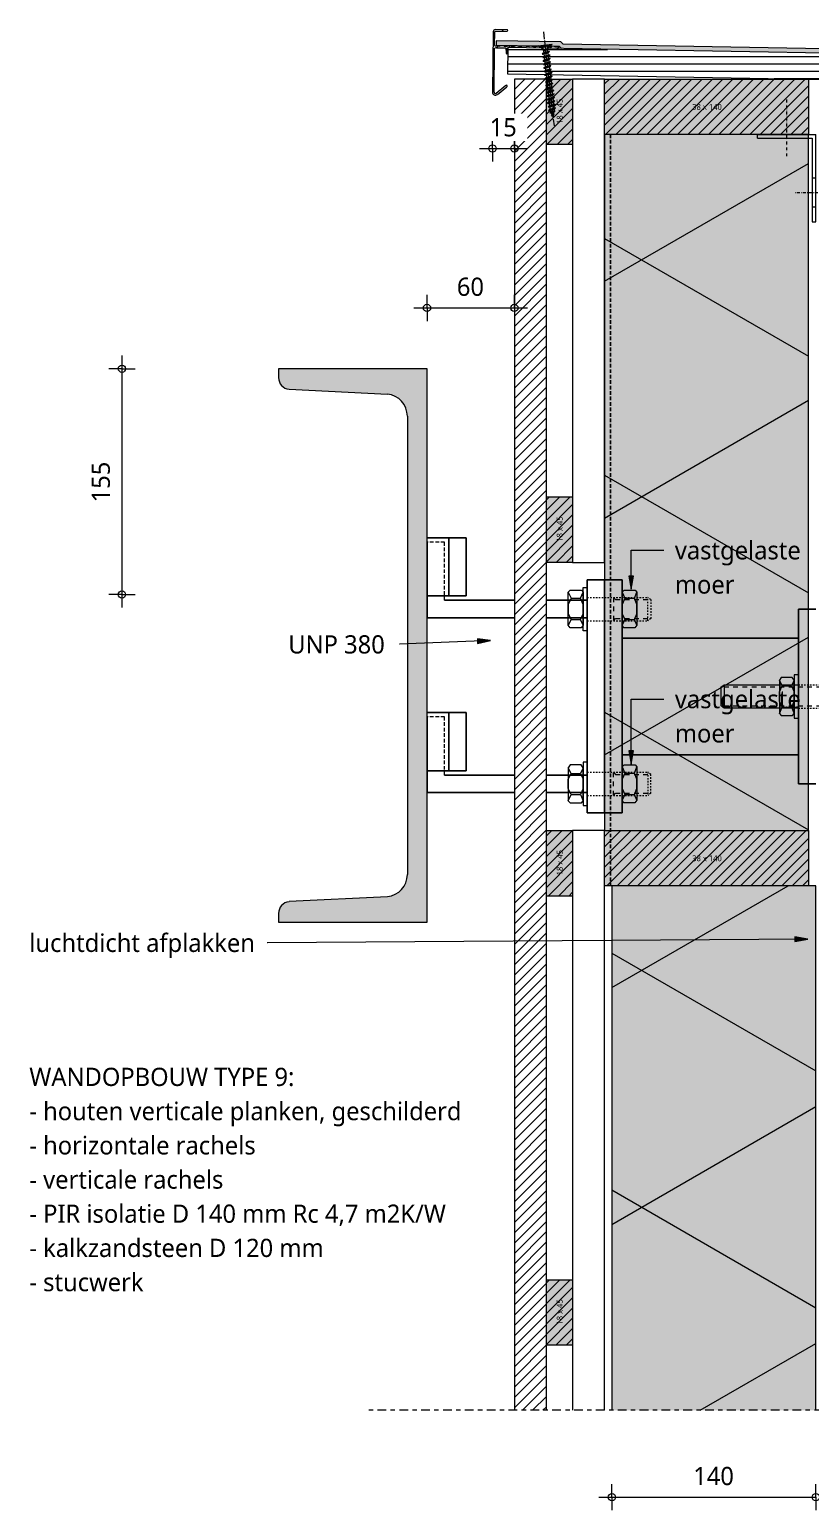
# Model space of a CAD drawing. Header units: millimetres. Extents: x -435 to 27166, y -19117 to 26500.
# Drawn here: x 6760 to 7297, y 15282 to 16299 of the extents above; entities that cross this region are included whole.
import ezdxf

# ---------------------------------------------------------------- set-up
doc = ezdxf.new("R2010")
doc.units = ezdxf.units.MM
for name, pattern in [('Dash', [6.35, 3.175, -3.175]), ('MV_center', [15, 6, -3, 3, -3]), ('MV_hartlijn_staal', [6.6, 5, -0.8, 0, -0.8]), ('MV_hidden', [3.75, 2.5, -1.25]), ('Streep 1_1', [2, 1, -1]), ('Streep-stip _ detail', [4, 2, -1, 0, -1])]:
    doc.linetypes.add(name, pattern=pattern)
for name, color, linetype, lineweight in [('A-ANNO-DIMS', 211, 'Continuous', 13), ('A-ANNO-DIMS-5', 211, 'Continuous', 13), ('A-ANNO-NOTE', 131, 'Continuous', 18), ('A-DETL', 90, 'Continuous', 13), ('A-DETL-GENF', 92, 'Continuous', 18), ('A-DETL-GENF-HDLN', 1, 'Dash', 18), ('A-DETL-MEDM', 33, 'Continuous', 18), ('G-ANNO-TEXT', 231, 'Continuous', 13)]:
    doc.layers.add(name, color=color, linetype=linetype, lineweight=lineweight)
doc.styles.add('Segoe UI_1', font='segoeui.ttf', dxfattribs={"height": 4})
doc.styles.add('Segoe UI_3', font='segoeui.ttf', dxfattribs={"height": 12.5})
doc.styles.add('Segoe UI_B', font='segoeui.ttf', dxfattribs={"height": 12.5})
doc.dimstyles.new('2_5_mm_4', dxfattribs={"dimscale": 304.8, "dimtxt": 13.092049, "dimasz": 0.016404, "dimexe": 0.029528, "dimexo": 0.0625, "dimgap": 0.014764, "dimtad": 1, "dimdec": 0, "dimzin": 0, "dimdsep": 46, "dimtxsty": 'Segoe UI_3', "dimblk1": 'DOTBLANK', "dimblk2": 'DOTBLANK', "dimsah": 1, "dimcen": 0.09, "dimdle": 0.029528, "dimazin": 0, "dimtfac": 1, "dimtdec": 4, "dimtix": 1, "dimtmove": 0, "dimatfit": 3, "dimfxl": 0.029528, "dimfxlon": 1, "dimtvp": 1, "dimtfill": 1, "dimtolj": 1, "dimtzin": 0, "dimarcsym": 2})
pattern_1 = [(60, (-857.8, 704), (-121.936, 70.4), []), (120, (-857.8, 704), (-121.936, -70.4), [])]

# ---------------------------------------------------------------- blocks, each defined once
blk = doc.blocks.new('42 isolatie - Type 1-3765699-Details Appartement')
at = {"layer": 'A-DETL-GENF'}
blk.add_hatch(color=256, dxfattribs=at).paths.add_polyline_path([(360.3, 140.8), (0.3, 140.8), (0.3, 0.8), (360.3, 0.8)])
at = {"layer": 'A-DETL-GENF', "lineweight": 13}
h = blk.add_hatch(dxfattribs=at)
h.set_pattern_fill('FP_8', color=256, style=0, pattern_type=2)
h.set_pattern_definition(pattern_1)
h.paths.add_polyline_path([(360.3, 140.8), (0.3, 140.8), (0.3, 0.8), (360.3, 0.8)])
at = {"layer": 'A-DETL-GENF'}
for p, q in [((10.3, 140.8), (0.3, 140.8)), ((0.3, 140.8), (0.3, 135.8)), ((10.3, 140.8), (0.3, 140.8)), ((0.3, 140.8), (0.3, 135.8)), ((0.3, 135.8), (0.3, 0.8)), ((360.3, 140.8), (10.3, 140.8)), ((0.3, 0.8), (360.3, 0.8)), ((0.3, 0.8), (360.3, 0.8))]:
    blk.add_line(p, q, dxfattribs=at)
blk = doc.blocks.new('42 isolatie - Type 1-3763088-Details Appartement')
at = {"layer": 'A-DETL-GENF'}
blk.add_hatch(color=256, dxfattribs=at).paths.add_polyline_path([(478, 44.1), (478, 140.8), (0.3, 140.8), (0.3, 0.8), (478, 0.8)])
at = {"layer": 'A-DETL-GENF', "lineweight": 13}
h = blk.add_hatch(dxfattribs=at)
h.set_pattern_fill('FP_8', color=256, style=0, pattern_type=2)
h.set_pattern_definition(pattern_1)
h.paths.add_polyline_path([(478, 44.1), (478, 140.8), (0.3, 140.8), (0.3, 0.8), (478, 0.8)])
at = {"layer": 'A-DETL-GENF'}
for p, q in [((478, 140.8), (0.3, 140.8)), ((0.3, 140.8), (0.3, 0.8)), ((478, 140.8), (0.3, 140.8)), ((0.3, 0.8), (294, 0.8)), ((0.3, 0.8), (122.4, 0.8)), ((294, 0.8), (478, 0.8)), ((294, 0.8), (478, 0.8))]:
    blk.add_line(p, q, dxfattribs=at)
blk = doc.blocks.new('00 hout_rechthoekig_sls - SLS 38x140-V79-Details Appartement')
at = {"layer": 'A-DETL-GENF', "lineweight": 13}
blk.add_hatch(color=256, dxfattribs=at).paths.add_polyline_path([(140, -38), (140, 0), (0, 0), (0, -38), (43.3, -38)])
at = {"layer": 'A-DETL-MEDM', "lineweight": 13}
h = blk.add_hatch(dxfattribs=at)
h.set_pattern_fill('FP_102', color=256, style=0, pattern_type=2)
h.set_pattern_definition([(45, (-7155.433, -16264.573), (-3.5355339, 3.5355339), [])])
h.paths.add_polyline_path([(140, -38), (140, 0), (0, 0), (0, -38), (43.3, -38)])
at = {"layer": 'A-DETL-MEDM'}
for p, q in [((0, 0), (140, 0)), ((0, -38), (0, 0)), ((140, 0), (140, -38)), ((140, 0), (140, -38)), ((140, 0), (140, -38)), ((140, -38), (0, -38)), ((140, -38), (0, -38))]:
    blk.add_line(p, q, dxfattribs=at)
blk = doc.blocks.new('00 hout_rechthoekig_sls - SLS 38x140-V80-Details Appartement')
at = {"layer": 'A-DETL-GENF', "lineweight": 13}
blk.add_hatch(color=256, dxfattribs=at).paths.add_polyline_path([(0, -38), (140, -38), (140, 0), (0, 0)])
at = {"layer": 'A-DETL-MEDM', "lineweight": 13}
h = blk.add_hatch(dxfattribs=at)
h.set_pattern_fill('FP_103', color=256, style=0, pattern_type=2)
h.set_pattern_definition([(45, (-7155.433, -15748.807), (-3.5355339, 3.5355339), [])])
h.paths.add_polyline_path([(0, -38), (140, -38), (140, 0), (0, 0)])
at = {"layer": 'A-DETL-MEDM'}
for p, q in [((0, 0), (140, 0)), ((0, -38), (0, 0)), ((140, 0), (140, -38)), ((140, 0), (140, -38)), ((140, 0), (140, -38)), ((140, -38), (0, -38)), ((140, -38), (0, -38))]:
    blk.add_line(p, q, dxfattribs=at)
blk = doc.blocks.new('00 stekeind s e - M16-4340759-Details Appartement')
at = {"layer": 'A-DETL-GENF'}
for p, q in [((-11.8, 13), (-13, 11.1)), ((-11.1, 7.2), (-13, 11.1)), ((-13, 11.1), (-13, -11.6)), ((-4.2, 13), (-11.8, 13)), ((-2.8, 11.1), (-4.6, 7.2)), ((-2.8, 11.1), (-4.2, 13)), ((0, 14.9), (-2.8, 14.9)), ((-2.8, 14.9), (-2.8, 0)), ((-2.8, 0), (-2.8, 11.1)), ((0, -14.9), (0, 14.9)), ((-53, 6.5), (-51, 8)), ((-53, -6.5), (-53, 6.5)), ((-51, 8), (0, 8)), ((-51, 8), (-51, -8)), ((-13, 3.2), (-11.1, 7.2)), ((-13, -3.2), (-13, 3.2)), ((-11.1, 7.2), (-4.6, 7.2)), ((-4.6, 7.2), (-2.8, 3.2)), ((-2.8, 3.2), (-2.8, -3.2)), ((-51, -8), (-53, -6.5)), ((0, -8), (-51, -8)), ((-11.1, -7.4), (-13, -3.2)), ((-13, -11.6), (-11.1, -7.4)), ((-11.1, -7.4), (-4.6, -7.4)), ((-2.8, -3.2), (-4.6, -7.4)), ((-4.6, -7.4), (-2.8, -11.6)), ((-2.8, -11.6), (-2.8, 0)), ((-2.8, 0), (-2.8, -14.9)), ((-13, -11.6), (-11.7, -13)), ((-11.7, -13), (-4, -13)), ((-4, -13), (-2.8, -11.6)), ((-2.8, -14.9), (0, -14.9))]:
    blk.add_line(p, q, dxfattribs=at)
at = {"layer": 'A-DETL-GENF', "linetype": 'Streep 1_1', "lineweight": 13}
for p, q in [((0, 8), (91.5, 8)), ((93.5, 6.5), (91.5, 8)), ((91.5, 8), (91.5, -8)), ((93.5, -6.5), (93.5, 6.5)), ((0, -8), (91.5, -8)), ((93.5, -6.5), (91.5, -8))]:
    blk.add_line(p, q, dxfattribs=at)
at = {"layer": 'A-DETL-GENF-HDLN'}
for p, q in [((-51, 6.5), (91.5, 6.5)), ((-51, -6.5), (91.5, -6.5))]:
    blk.add_line(p, q, dxfattribs=at)
blk = doc.blocks.new('00 moer s e1 - M16-3186865-Details Appartement')
at = {"layer": 'A-DETL-GENF'}
for p, q in [((-13, 11.6), (-11.7, 13)), ((-13, 11.6), (-11.1, 7.4)), ((-13, -11.1), (-13, 11.6)), ((-11.7, 13), (-4, 13)), ((-4.6, 7.4), (-2.8, 11.6)), ((-4, 13), (-2.8, 11.6)), ((-2.8, 11.6), (-2.8, 0)), ((-11.1, 7.4), (-13, 3.2)), ((-13, 3.2), (-13, -3.2)), ((-11.1, 7.4), (-4.6, 7.4)), ((-2.8, 3.2), (-4.6, 7.4)), ((-2.8, -3.2), (-2.8, 3.2)), ((-2.8, 0), (-2.8, -11.1)), ((-13, -3.2), (-11.1, -7.2)), ((-11.1, -7.2), (-13, -11.1)), ((-11.1, -7.2), (-4.6, -7.2)), ((-4.6, -7.2), (-2.8, -3.2)), ((-2.8, -11.1), (-4.6, -7.2)), ((-11.8, -13), (-13, -11.1)), ((-4.2, -13), (-11.8, -13)), ((-2.8, -11.1), (-4.2, -13))]:
    blk.add_line(p, q, dxfattribs=at)
blk = doc.blocks.new('00 bout s e1 - M16-4297818-Details Appartement')
at = {"layer": 'A-DETL-GENF'}
for p, q in [((-13, 11.6), (-11.7, 13)), ((-13, 11.6), (-11.1, 7.4)), ((-13, -11.1), (-13, 11.6)), ((-11.7, 13), (-4, 13)), ((-4.6, 7.4), (-2.8, 11.6)), ((-4, 13), (-2.8, 11.6)), ((-2.8, 0), (-2.8, 14.9)), ((-2.8, 14.9), (0, 14.9)), ((-2.8, 11.6), (-2.8, 0)), ((0, 14.9), (0, -14.9)), ((-11.1, 7.4), (-13, 3.2)), ((-13, 3.2), (-13, -3.2)), ((-11.1, 7.4), (-4.6, 7.4)), ((-2.8, 3.2), (-4.6, 7.4)), ((-2.8, -3.2), (-2.8, 3.2)), ((-2.8, -14.9), (-2.8, 0)), ((-2.8, 0), (-2.8, -11.1)), ((-13, -3.2), (-11.1, -7.2)), ((-11.1, -7.2), (-13, -11.1)), ((-11.1, -7.2), (-4.6, -7.2)), ((-4.6, -7.2), (-2.8, -3.2)), ((-2.8, -11.1), (-4.6, -7.2)), ((-11.8, -13), (-13, -11.1)), ((-4.2, -13), (-11.8, -13)), ((-2.8, -11.1), (-4.2, -13)), ((0, -14.9), (-2.8, -14.9))]:
    blk.add_line(p, q, dxfattribs=at)
at = {"layer": 'A-DETL-GENF', "linetype": 'Streep 1_1', "lineweight": 13}
for p, q in [((0, 8), (41.7, 8)), ((43.7, 6.5), (41.7, 8)), ((41.7, -8), (41.7, 8)), ((43.7, 6.5), (43.7, -6.5)), ((0, -8), (41.7, -8)), ((43.7, -6.5), (41.7, -8))]:
    blk.add_line(p, q, dxfattribs=at)
at = {"layer": 'A-DETL-GENF-HDLN'}
for p, q in [((18, 8), (19.5, 6.5)), ((18, 8), (18, -8)), ((19.5, 6.5), (41.7, 6.5)), ((18, -8), (19.5, -6.5)), ((19.5, -6.5), (41.7, -6.5))]:
    blk.add_line(p, q, dxfattribs=at)
blk = doc.blocks.new('00 bout s e1 - M16-V74-Details Appartement')
at = {"layer": 'A-DETL-GENF'}
for p, q in [((-11.8, 13), (-13, 11.1)), ((-11.1, 7.2), (-13, 11.1)), ((-13, 11.1), (-13, -11.6)), ((-4.2, 13), (-11.8, 13)), ((-2.8, 11.1), (-4.6, 7.2)), ((-2.8, 11.1), (-4.2, 13)), ((0, 14.9), (-2.8, 14.9)), ((-2.8, 14.9), (-2.8, 0)), ((-2.8, 0), (-2.8, 11.1)), ((0, -14.9), (0, 14.9)), ((-13, 3.2), (-11.1, 7.2)), ((-13, -3.2), (-13, 3.2)), ((-11.1, 7.2), (-4.6, 7.2)), ((-4.6, 7.2), (-2.8, 3.2)), ((-2.8, 3.2), (-2.8, -3.2)), ((-11.1, -7.4), (-13, -3.2)), ((-13, -11.6), (-11.1, -7.4)), ((-11.1, -7.4), (-4.6, -7.4)), ((-2.8, -3.2), (-4.6, -7.4)), ((-4.6, -7.4), (-2.8, -11.6)), ((-2.8, -11.6), (-2.8, 0)), ((-2.8, 0), (-2.8, -14.9)), ((-13, -11.6), (-11.7, -13)), ((-11.7, -13), (-4, -13)), ((-4, -13), (-2.8, -11.6)), ((-2.8, -14.9), (0, -14.9))]:
    blk.add_line(p, q, dxfattribs=at)
at = {"layer": 'A-DETL-GENF', "linetype": 'Streep 1_1', "lineweight": 13}
for p, q in [((0, 8), (41.7, 8)), ((43.7, 6.5), (41.7, 8)), ((41.7, 8), (41.7, -8)), ((43.7, -6.5), (43.7, 6.5)), ((0, -8), (41.7, -8)), ((43.7, -6.5), (41.7, -8))]:
    blk.add_line(p, q, dxfattribs=at)
at = {"layer": 'A-DETL-GENF-HDLN'}
for p, q in [((18, 8), (19.5, 6.5)), ((18, -8), (18, 8)), ((19.5, 6.5), (41.7, 6.5)), ((18, -8), (19.5, -6.5)), ((19.5, -6.5), (41.7, -6.5))]:
    blk.add_line(p, q, dxfattribs=at)
blk = doc.blocks.new('00 hout_rechthoekig_sls - Vuren 18x45-V81-Details Appartement')
at = {"layer": 'A-DETL-GENF', "lineweight": 13}
blk.add_hatch(color=256, dxfattribs=at).paths.add_polyline_path([(0, -18), (45, -18), (45, 0), (0, 0)])
at = {"layer": 'A-DETL-MEDM', "lineweight": 13}
h = blk.add_hatch(dxfattribs=at)
h.set_pattern_fill('FP_104', color=256, style=0, pattern_type=2)
h.set_pattern_definition([(315, (-15395.371, 7115.433), (3.5355339, 3.5355339), [])])
h.paths.add_polyline_path([(0, -18), (45, -18), (45, 0), (0, 0)])
at = {"layer": 'A-DETL-MEDM'}
for p, q in [((0, 0), (45, 0)), ((0, -18), (0, 0)), ((45, 0), (45, -18)), ((45, 0), (45, -18)), ((45, 0), (45, -18)), ((45, -18), (0, -18)), ((45, -18), (0, -18))]:
    blk.add_line(p, q, dxfattribs=at)
blk = doc.blocks.new('00 hout_rechthoekig_sls - Vuren 18x45-V82-Details Appartement')
at = {"layer": 'A-DETL-GENF', "lineweight": 13}
blk.add_hatch(color=256, dxfattribs=at).paths.add_polyline_path([(0, -18), (45, -18), (45, 0), (0, 0)])
at = {"layer": 'A-DETL-MEDM', "lineweight": 13}
h = blk.add_hatch(dxfattribs=at)
h.set_pattern_fill('FP_105', color=256, style=0, pattern_type=2)
h.set_pattern_definition([(315, (-15703.807, 7115.433), (3.5355339, 3.5355339), [])])
h.paths.add_polyline_path([(0, -18), (45, -18), (45, 0), (0, 0)])
at = {"layer": 'A-DETL-MEDM'}
for p, q in [((0, 0), (45, 0)), ((0, -18), (0, 0)), ((45, 0), (45, -18)), ((45, 0), (45, -18)), ((45, 0), (45, -18)), ((45, -18), (0, -18)), ((45, -18), (0, -18))]:
    blk.add_line(p, q, dxfattribs=at)
blk = doc.blocks.new('00 hout_rechthoekig_sls - Vuren 18x45-V83-Details Appartement')
at = {"layer": 'A-DETL-GENF', "lineweight": 13}
blk.add_hatch(color=256, dxfattribs=at).paths.add_polyline_path([(0, -18), (45, -18), (45, 0), (0, 0)])
at = {"layer": 'A-DETL-MEDM', "lineweight": 13}
h = blk.add_hatch(dxfattribs=at)
h.set_pattern_fill('FP_106', color=256, style=0, pattern_type=2)
h.set_pattern_definition([(315, (-16219.573, 7115.433), (3.5355339, 3.5355339), [])])
h.paths.add_polyline_path([(0, -18), (45, -18), (45, 0), (0, 0)])
at = {"layer": 'A-DETL-MEDM'}
for p, q in [((0, 0), (45, 0)), ((0, -18), (0, 0)), ((45, 0), (45, -18)), ((45, 0), (45, -18)), ((45, 0), (45, -18)), ((45, -18), (0, -18)), ((45, -18), (0, -18))]:
    blk.add_line(p, q, dxfattribs=at)
blk = doc.blocks.new('00 hout_rechthoekig_sls - Vuren 18x45-V84-Details Appartement')
at = {"layer": 'A-DETL-GENF', "lineweight": 13}
blk.add_hatch(color=256, dxfattribs=at).paths.add_polyline_path([(0, -18), (45, -18), (45, 0), (0, 0)])
at = {"layer": 'A-DETL-MEDM', "lineweight": 13}
h = blk.add_hatch(dxfattribs=at)
h.set_pattern_fill('FP_107', color=256, style=0, pattern_type=2)
h.set_pattern_definition([(315, (-15932.806, 7115.433), (3.5355339, 3.5355339), [])])
h.paths.add_polyline_path([(0, -18), (45, -18), (45, 0), (0, 0)])
at = {"layer": 'A-DETL-MEDM'}
for p, q in [((0, 0), (45, 0)), ((0, -18), (0, 0)), ((45, 0), (45, -18)), ((45, 0), (45, -18)), ((45, 0), (45, -18)), ((45, -18), (0, -18)), ((45, -18), (0, -18))]:
    blk.add_line(p, q, dxfattribs=at)
blk = doc.blocks.new('28 schroeven 2D - Verzonken schroef 5_0x50mm-3138919-Details Appartement')
at = {"layer": 'A-DETL-GENF', "lineweight": 5}
for p, q in [((-4.9, 0), (4.9, 0)), ((-2, -2.4), (-4.9, 0)), ((4.9, 0), (2, -2.4)), ((-4.5, -0.3), (4.5, -0.3)), ((2.5, -4.7), (-2.5, -5.9)), ((-2.5, -5.9), (-1.8, -5.3)), ((2.5, -7.2), (-2.5, -8.3)), ((-2.5, -8.3), (-1.8, -7.7)), ((2.5, -9.6), (-2.5, -10.8)), ((-2.5, -10.8), (-1.8, -10.1)), ((-1.5, -4), (1.5, -3.3)), ((-1.5, -3.6), (-1.5, -45)), ((1.5, -45), (1.5, -3.6)), ((1.8, -5.4), (2.5, -4.7)), ((1.8, -7.8), (2.5, -7.2)), ((1.8, -10.2), (2.5, -9.6)), ((2.5, -12), (-2.5, -13.2)), ((-2.5, -13.2), (-1.8, -12.6)), ((2.5, -14.5), (-2.5, -15.6)), ((-2.5, -15.6), (-1.8, -15)), ((2.5, -16.9), (-2.5, -18.1)), ((-2.5, -18.1), (-1.8, -17.4)), ((2.5, -19.4), (-2.5, -20.5)), ((-2.5, -20.5), (-1.8, -19.9)), ((1.8, -12.7), (2.5, -12)), ((1.8, -15.1), (2.5, -14.5)), ((1.8, -17.6), (2.5, -16.9)), ((1.8, -20), (2.5, -19.4)), ((2.5, -21.8), (-2.5, -23)), ((-2.5, -23), (-1.8, -22.3)), ((2.5, -24.2), (-2.5, -25.4)), ((-2.5, -25.4), (-1.8, -24.8)), ((2.5, -26.7), (-2.5, -27.8)), ((-2.5, -27.8), (-1.8, -27.2)), ((2.5, -29.1), (-2.5, -30.3)), ((-2.5, -30.3), (-1.8, -29.6)), ((1.8, -22.4), (2.5, -21.8)), ((1.8, -24.9), (2.5, -24.2)), ((1.8, -27.3), (2.5, -26.7)), ((1.8, -29.7), (2.5, -29.1)), ((2.5, -31.5), (-2.5, -32.7)), ((-2.5, -32.7), (-1.8, -32.1)), ((2.5, -34), (-2.5, -35.1)), ((-2.5, -35.1), (-1.8, -34.5)), ((2.5, -36.4), (-2.5, -37.6)), ((-2.5, -37.6), (-1.8, -36.9)), ((2.5, -38.9), (-2.5, -40)), ((-2.5, -40), (-1.8, -39.4)), ((1.8, -32.2), (2.5, -31.5)), ((1.8, -34.6), (2.5, -34)), ((1.8, -37.1), (2.5, -36.4)), ((1.8, -39.5), (2.5, -38.9)), ((2.5, -41.3), (-2.5, -42.5)), ((-2.5, -42.5), (-1.8, -41.8)), ((2.5, -43.7), (-2.5, -44.9)), ((-2.5, -44.9), (-1.8, -44.3)), ((1.8, -45.8), (-1.8, -46.7)), ((-1.8, -46.7), (-1, -46)), ((-1.5, -45), (0, -50)), ((-1, -48.7), (-0.3, -48.1)), ((1, -48.2), (-1, -48.7)), ((0, -50), (1.5, -45)), ((0.3, -48.9), (1, -48.2)), ((1, -46.5), (1.8, -45.8)), ((1.8, -41.9), (2.5, -41.3)), ((1.8, -44.4), (2.5, -43.7))]:
    blk.add_line(p, q, dxfattribs=at)
at = {"layer": 'A-DETL-GENF'}
for p, q in [((-1.5, -3.6), (-1.5, 0)), ((1.5, -3.6), (1.5, 0))]:
    blk.add_line(p, q, dxfattribs=at)
at = {"layer": 'A-DETL-GENF', "linetype": 'MV_hartlijn_staal', "lineweight": 13}
blk.add_line((0, 9.1), (0, -55.9), dxfattribs=at)
at = {"layer": 'A-DETL-GENF', "lineweight": 5}
for centre, start, end in [((-3, -3.6), 360, 50), ((3, -3.6), 130, 180)]:
    blk.add_arc(centre, 1.5, start, end, dxfattribs=at)
for points in [[(-2.5, -5.9), (-1.8, -6.2), (1.8, -5.4)], [(-2.5, -8.3), (-1.8, -8.6), (1.8, -7.8)], [(-1.8, -5.3), (2.2, -4.5), (2.5, -4.7)], [(-1.8, -7.7), (2.2, -6.9), (2.5, -7.2)], [(-1.8, -10.1), (2.2, -9.3), (2.5, -9.6)], [(-2.5, -10.8), (-1.8, -11.1), (1.8, -10.2)], [(-2.5, -13.2), (-1.8, -13.5), (1.8, -12.7)], [(-2.5, -15.6), (-1.8, -15.9), (1.8, -15.1)], [(-2.5, -18.1), (-1.8, -18.4), (1.8, -17.6)], [(-2.5, -20.5), (-1.8, -20.8), (1.8, -20)], [(-1.8, -12.6), (2.2, -11.8), (2.5, -12)], [(-1.8, -15), (2.2, -14.2), (2.5, -14.5)], [(-1.8, -17.4), (2.2, -16.6), (2.5, -16.9)], [(-1.8, -19.9), (2.2, -19.1), (2.5, -19.4)], [(-2.5, -23), (-1.8, -23.3), (1.8, -22.4)], [(-2.5, -25.4), (-1.8, -25.7), (1.8, -24.9)], [(-2.5, -27.8), (-1.8, -28.1), (1.8, -27.3)], [(-2.5, -30.3), (-1.8, -30.6), (1.8, -29.7)], [(-1.8, -22.3), (2.2, -21.5), (2.5, -21.8)], [(-1.8, -24.8), (2.2, -24), (2.5, -24.2)], [(-1.8, -27.2), (2.2, -26.4), (2.5, -26.7)], [(-1.8, -29.6), (2.2, -28.8), (2.5, -29.1)], [(-2.5, -32.7), (-1.8, -33), (1.8, -32.2)], [(-2.5, -35.1), (-1.8, -35.4), (1.8, -34.6)], [(-2.5, -37.6), (-1.8, -37.9), (1.8, -37.1)], [(-2.5, -40), (-1.8, -40.3), (1.8, -39.5)], [(-1.8, -32.1), (2.2, -31.3), (2.5, -31.5)], [(-1.8, -34.5), (2.2, -33.7), (2.5, -34)], [(-1.8, -36.9), (2.2, -36.1), (2.5, -36.4)], [(-1.8, -39.4), (2.2, -38.6), (2.5, -38.9)], [(-2.5, -42.5), (-1.8, -42.8), (1.8, -41.9)], [(-2.5, -44.9), (-1.8, -45.2), (1.8, -44.4)], [(-1.8, -41.8), (2.2, -41), (2.5, -41.3)], [(-1.8, -44.3), (2.2, -43.5), (2.5, -43.7)], [(-1.8, -46.7), (-1.3, -46.9), (1, -46.5)], [(-1, -46), (1.6, -45.6), (1.8, -45.8)], [(-1, -48.7), (-0.8, -48.8), (0.3, -48.9)], [(-0.3, -48.1), (1, -48.1), (1, -48.2)]]:
    blk.add_open_spline(points, degree=2, dxfattribs=at)
blk = doc.blocks.new('30_L-anker - 60x40-3126459-Details Appartement')
at = {"layer": 'A-DETL-GENF'}
for p, q in [((2.5, 60), (0, 60)), ((0, 60), (0, 0)), ((2.5, 2.5), (2.5, 60)), ((0, 50), (2.5, 50)), ((0, 30), (2.5, 30)), ((40, 0), (0, 0)), ((40, 2.5), (2.5, 2.5)), ((40, 2.5), (40, 0))]:
    blk.add_line(p, q, dxfattribs=at)
at = {"layer": 'A-DETL-GENF', "linetype": 'Streep-stip _ detail', "lineweight": 13}
for p, q in [((-30, 40), (15, 40)), ((20, 15), (20, -25))]:
    blk.add_line(p, q, dxfattribs=at)
blk = doc.blocks.new('NLRS_00_DI_maskeer - Type 1-4234974-Details Appartement')
at = {"layer": 'A-DETL-GENF', "linetype": 'MV_center'}
blk.add_line((-100, 0), (437, 0), dxfattribs=at)
blk = doc.blocks.new('DIMBLOCK344-Details Appartement')
at = {"layer": 'A-ANNO-DIMS-5'}
for p, q in [((7160.4, 15291.1), (7160.4, 15300.1)), ((7300.4, 15291.1), (7300.4, 15300.1)), ((7151.4, 15291.1), (7300.4, 15291.1)), ((7160.4, 15291.1), (7160.4, 15282.1)), ((7300.4, 15291.1), (7300.4, 15282.1))]:
    blk.add_line(p, q, dxfattribs=at)
for centre in [(7160.4, 15291.1), (7300.4, 15291.1)]:
    blk.add_circle(centre, 2.5, dxfattribs=at)
at = {"layer": 'A-ANNO-DIMS-5', "color": 0, "insert": (7216.2, 15311.9), "char_height": 12.5, "width": 34.277, "attachment_point": 1, "line_spacing_factor": 1.142579, "style": 'Segoe UI_3', "bg_fill": 3, "box_fill_scale": 1.25, "bg_fill_color": 9, "bg_fill_true_color": 13158600, "bg_fill_transparency": 0}
blk.add_mtext('140', dxfattribs=at)
blk = doc.blocks.new('_DotBlank')
at = {"color": 0, "linetype": 'ByBlock', "lineweight": -2}
blk.add_line((-0.5, 0), (-1, 0), dxfattribs=at)
blk.add_circle((0, 0), 0.5, dxfattribs=at)
blk = doc.blocks.new('DIMBLOCK349-Details Appartement')
at = {"layer": 'A-ANNO-DIMS-5'}
for p, q in [((6823.9, 16074.8), (6823.9, 15901.8)), ((6823.9, 16065.8), (6814.9, 16065.8)), ((6823.9, 16065.8), (6832.9, 16065.8)), ((6823.9, 15910.8), (6814.9, 15910.8)), ((6823.9, 15910.8), (6832.9, 15910.8))]:
    blk.add_line(p, q, dxfattribs=at)
for centre in [(6823.9, 16065.8), (6823.9, 15910.8)]:
    blk.add_circle(centre, 2.5, dxfattribs=at)
at = {"layer": 'A-ANNO-DIMS-5', "color": 0, "insert": (6803.1, 15974), "char_height": 12.5, "width": 34.277, "attachment_point": 1, "rotation": 90, "line_spacing_factor": 1.142579, "style": 'Segoe UI_3', "bg_fill": 3, "box_fill_scale": 1.25, "bg_fill_color": 9, "bg_fill_true_color": 13158600, "bg_fill_transparency": 0}
blk.add_mtext('155', dxfattribs=at)
blk = doc.blocks.new('DIMBLOCK350-Details Appartement')
at = {"layer": 'A-ANNO-DIMS-5'}
for p, q in [((7033.4, 16107.5), (7033.4, 16116.5)), ((7093.4, 16107.5), (7093.4, 16116.5)), ((7024.4, 16107.5), (7102.4, 16107.5)), ((7033.4, 16107.5), (7033.4, 16098.5)), ((7093.4, 16107.5), (7093.4, 16098.5))]:
    blk.add_line(p, q, dxfattribs=at)
for centre in [(7033.4, 16107.5), (7093.4, 16107.5)]:
    blk.add_circle(centre, 2.5, dxfattribs=at)
at = {"layer": 'A-ANNO-DIMS-5', "color": 0, "insert": (7053.9, 16128.3), "char_height": 12.5, "width": 22.852, "attachment_point": 1, "line_spacing_factor": 1.142579, "style": 'Segoe UI_3', "bg_fill": 3, "box_fill_scale": 1.25, "bg_fill_color": 9, "bg_fill_true_color": 13158600, "bg_fill_transparency": 0}
blk.add_mtext('60', dxfattribs=at)
blk = doc.blocks.new('DIMBLOCK351-Details Appartement')
at = {"layer": 'A-ANNO-DIMS-5'}
for p, q in [((7078.4, 16217), (7078.4, 16226)), ((7093.4, 16217), (7093.4, 16226)), ((7069.4, 16217), (7102.4, 16217)), ((7078.4, 16217), (7078.4, 16208)), ((7093.4, 16217), (7093.4, 16208))]:
    blk.add_line(p, q, dxfattribs=at)
for centre in [(7078.4, 16217), (7093.4, 16217)]:
    blk.add_circle(centre, 2.5, dxfattribs=at)
at = {"layer": 'A-ANNO-DIMS-5', "color": 0, "insert": (7076.4, 16237.8), "char_height": 12.5, "width": 22.852, "attachment_point": 1, "line_spacing_factor": 1.142579, "style": 'Segoe UI_3', "bg_fill": 3, "box_fill_scale": 1.25, "bg_fill_color": 9, "bg_fill_true_color": 13158600, "bg_fill_transparency": 0}
blk.add_mtext('15', dxfattribs=at)

msp = doc.modelspace()

# ---------------------------------------------------------------- hatches: boundary and pattern name
at = {"layer": 'A-DETL-GENF', "lineweight": 13}
h = msp.add_hatch(dxfattribs=at)
h.set_pattern_fill('FP_83', color=254, style=0, pattern_type=2)
h.set_pattern_definition([(45, (0, 0), (-22.45064, 22.45064), []), (45, (7.938, 0), (0, 44.90128), []), (45, (-7.938, 0), (0, 44.90128), [])])
h.paths.add_polyline_path([(7080.3, 16253.6), (7080.8, 16253.6), (7081.3, 16253.8), (7081.7, 16254), (7088.4, 16259.5), (7088.5, 16259.8), (7088.4, 16260), (7088.4, 16260.2), (7088, 16260.3), (7087.7, 16260.3), (7087.6, 16260.2), (7080.8, 16254.7), (7080.6, 16254.6), (7080.2, 16254.7), (7080.1, 16254.7), (7079.9, 16254.8), (7079.7, 16254.9), (7079.6, 16255.1), (7079.5, 16255.3), (7079.5, 16255.6), (7079.8, 16285.9), (7080.5, 16286), (7081.2, 16286.1), (7087.5, 16286), (7087.7, 16285.3), (7087.7, 16284.5), (7087.7, 16282.5), (7087.8, 16282.1), (7088.1, 16282), (7088.3, 16282), (7088.6, 16282.1), (7088.7, 16282.5), (7088.8, 16285.3), (7088.9, 16285.5), (7088.9, 16286.2), (7123.4, 16285.6), (7123.6, 16285.7), (7123.8, 16286), (7123.8, 16286.2), (7123.5, 16286.6), (7123.3, 16286.6), (7121.5, 16286.7), (7120.7, 16287), (7119.9, 16287.1), (7119.1, 16287), (7118.3, 16286.7), (7116.4, 16286.8), (7115.6, 16287), (7114.8, 16287.1), (7114, 16287), (7113.2, 16286.7), (7111.5, 16286.8), (7110.7, 16287.1), (7109.9, 16287.2), (7109, 16287.1), (7108.2, 16286.8), (7106.5, 16286.8), (7105.7, 16287.1), (7104.8, 16287.2), (7104, 16287.1), (7103.2, 16286.9), (7101.5, 16286.9), (7100.7, 16287.2), (7099.8, 16287.3), (7099, 16287.2), (7098.2, 16286.9), (7096.5, 16286.9), (7095.7, 16287.2), (7094.8, 16287.3), (7094, 16287.2), (7093.2, 16287), (7091.5, 16287), (7091.1, 16287.3), (7090.9, 16287.4), (7088.8, 16287.3), (7088.5, 16287.2), (7088.2, 16287), (7086.5, 16287), (7086.1, 16287.3), (7085.9, 16287.4), (7083.7, 16287.4), (7083.5, 16287.3), (7083.2, 16287.1), (7081.5, 16287.1), (7081.2, 16287.4), (7080.8, 16287.5), (7080.4, 16287.5), (7080.1, 16287.5), (7079.8, 16287.7), (7080, 16297.2), (7080.1, 16297.4), (7080.3, 16297.5), (7080.5, 16297.5), (7088.5, 16297.4), (7088.8, 16297.7), (7088.9, 16297.9), (7088.8, 16298.2), (7088.7, 16298.4), (7088.4, 16298.5), (7080, 16298.5), (7079.7, 16298.4), (7079.4, 16298.1), (7079.1, 16297.8), (7079, 16297.5), (7078.9, 16297.1), (7078.4, 16255.6), (7078.5, 16255.1), (7078.7, 16254.6), (7079, 16254.2), (7079.4, 16253.9), (7079.8, 16253.7), (7080.2, 16253.6)])
at = {"layer": 'A-DETL-GENF'}
h = msp.add_hatch(color=7, dxfattribs=at)
h.paths.add_polyline_path([(7517.4, 16134.5), (7520.4, 16134.5), (7520.4, 16209.8), (7517.4, 16212.8), (7517.4, 16269.5), (7514.6, 16269.5), (7514.4, 16260.8), (7514.4, 16211.6), (7517, 16208.9), (7517.4, 16208.9), (7517.4, 16208.6)])
h.paths.add_polyline_path([(7478.4, 16279.4), (7478.4, 16282.4), (7127, 16288.5), (7125.4, 16290.1), (7080.9, 16290.8), (7080.9, 16287.8), (7124.1, 16287.1), (7125.7, 16285.5), (7436, 16280.1)])
at = {"layer": 'A-DETL-GENF', "lineweight": 13}
h = msp.add_hatch(dxfattribs=at)
h.set_pattern_fill('FP_36', color=254, style=0, pattern_type=2)
h.set_pattern_definition([(0, (0, 0), (0, 5), [])])
h.paths.add_polyline_path([(7514.4, 16260.8), (7514.6, 16269.5), (7478.4, 16269.5), (7478.4, 16279.4), (7088.9, 16286.2), (7088.6, 16268.2), (7478.4, 16261.4)])
h = msp.add_hatch(dxfattribs=at)
h.set_pattern_fill('FP_33', color=250, style=0, pattern_type=2)
h.set_pattern_definition([(45, (0, 0), (-3.5355339, 3.5355339), [])])
h.paths.add_polyline_path([(7093.4, 15350.8), (7115.4, 15350.8), (7115.4, 16264.6), (7093.4, 16264.6), (7093.4, 15395.4)])
at = {"layer": 'A-DETL-GENF'}
msp.add_hatch(color=7, dxfattribs=at).paths.add_polyline_path([(7033.4, 15685.8), (7033.4, 16065.8), (6931.4, 16065.8), (6931.4, 16059.7), (6931.7, 16057.7), (6932.4, 16055.9), (6933.5, 16054.3), (6935, 16053), (6936.8, 16052.1), (6938.7, 16051.7), (7006.3, 16048.3), (7009.9, 16047.5), (7013.2, 16045.8), (7016, 16043.4), (7018.1, 16040.3), (7019.5, 16036.8), (7019.9, 16033.2), (7019.9, 15718.5), (7019.5, 15714.8), (7018.1, 15711.3), (7016, 15708.3), (7013.2, 15705.8), (7009.9, 15704.2), (7006.3, 15703.3), (6938.7, 15700), (6936.8, 15699.5), (6935, 15698.6), (6933.5, 15697.3), (6932.4, 15695.7), (6931.7, 15693.9), (6931.4, 15691.9), (6931.4, 15685.8)])
at = {"layer": 'G-ANNO-TEXT'}
for points in [[(7173.5, 15914.4), (7175.1, 15923.4), (7171.9, 15923.4)], [(7077, 15879.2), (7068, 15880.4), (7068.1, 15877.2)], [(7173.5, 15794.4), (7175.1, 15803.4), (7171.9, 15803.4)], [(7295, 15674.3), (7286, 15675.8), (7286, 15672.6)]]:
    msp.add_hatch(color=7, dxfattribs=at).paths.add_polyline_path(points)

# ---------------------------------------------------------------- linework, layer by layer
at = {"layer": 'A-DETL', "lineweight": 18}
for p, q in [((7078.9, 16297.1), (7078.4, 16255.6)), ((7079.8, 16287.7), (7080, 16297)), ((7088.4, 16298.5), (7080.4, 16298.6)), ((7080.5, 16297.5), (7088.4, 16297.4)), ((7079.5, 16255.6), (7079.8, 16285.9)), ((7125.4, 16290.1), (7080.9, 16290.8)), ((7080.9, 16290.8), (7080.9, 16287.8)), ((7080.9, 16287.8), (7124.1, 16287.1)), ((7081.2, 16286.1), (7087.5, 16286)), ((7083.2, 16287.1), (7081.5, 16287.1)), ((7085.5, 16287.4), (7084.1, 16287.4)), ((7088.2, 16287), (7086.5, 16287)), ((7087.7, 16284.5), (7087.7, 16282.5)), ((7088.9, 16286.2), (7088.6, 16268.2)), ((7088.7, 16282.5), (7088.8, 16284.5)), ((7478.4, 16279.4), (7088.9, 16286.2)), ((7090.5, 16287.4), (7089.5, 16287.4)), ((7093.2, 16287), (7091.5, 16287)), ((7098.2, 16286.9), (7096.5, 16286.9)), ((7103.2, 16286.9), (7101.5, 16286.9)), ((7108.2, 16286.8), (7106.5, 16286.8)), ((7113.2, 16286.7), (7111.5, 16286.8)), ((7118.3, 16286.7), (7116.4, 16286.8)), ((7123.3, 16286.6), (7121.5, 16286.7)), ((7122.6, 16285.6), (7123.3, 16285.6)), ((7124.1, 16287.1), (7125.7, 16285.5)), ((7127, 16288.5), (7125.4, 16290.1)), ((7478.4, 16282.4), (7127, 16288.5)), ((7088.6, 16268.2), (7514.4, 16260.8)), ((7115.4, 16264.6), (7093.4, 16264.6)), ((7093.4, 16264.6), (7093.4, 15350.8)), ((7155.4, 16264.6), (7133.4, 16264.6)), ((7155.4, 15932.8), (7155.4, 16264.6)), ((7087.6, 16260.2), (7081, 16254.8)), ((7081.7, 16254), (7088.3, 16259.4)), ((7115.4, 15977.8), (7115.4, 16219.6)), ((7133.4, 16219.6), (7133.4, 15977.8)), ((7033.4, 16065.8), (6931.4, 16065.8)), ((6931.4, 16065.8), (6931.4, 16059.7)), ((7033.4, 15685.8), (7033.4, 16065.8)), ((6938.7, 16051.7), (7006.3, 16048.3)), ((7019.9, 16033.2), (7019.9, 15718.5)), ((7115.4, 15748.8), (7115.4, 15932.8)), ((7133.4, 15932.8), (7155.4, 15932.8)), ((7155.4, 15748.8), (7133.4, 15748.8)), ((7155.4, 15350.8), (7155.4, 15748.8)), ((7006.3, 15703.3), (6938.7, 15700)), ((7115.4, 15440.4), (7115.4, 15703.8)), ((7133.4, 15703.8), (7133.4, 15440.4)), ((6931.4, 15691.9), (6931.4, 15685.8)), ((6931.4, 15685.8), (7033.4, 15685.8)), ((7115.4, 15350.8), (7115.4, 15395.4)), ((7133.4, 15395.4), (7133.4, 15350.8))]:
    msp.add_line(p, q, dxfattribs=at)
at = {"layer": 'A-DETL', "linetype": 'MV_hidden', "lineweight": 25}
msp.add_line((7159.3, 16226.6), (7159.3, 15710.8), dxfattribs=at)
at = {"layer": 'A-DETL', "lineweight": 25}
for p, q in [((7060.4, 15949.8), (7033.4, 15949.8)), ((7048.4, 15909.8), (7048.4, 15949.8)), ((7060.4, 15909.8), (7060.4, 15949.8)), ((7033.4, 15946.8), (7033.4, 15894.8)), ((7143.4, 15920.8), (7155.4, 15920.8)), ((7143.4, 15920.8), (7143.4, 15760.8)), ((7155.4, 15920.8), (7167.4, 15920.8)), ((7155.4, 15920.8), (7155.4, 15760.8)), ((7155.4, 15920.8), (7155.4, 15760.8)), ((7167.4, 15920.8), (7167.4, 15760.8)), ((7033.4, 15909.8), (7060.4, 15909.8)), ((7093.4, 15906.8), (7045.4, 15906.8)), ((7115.4, 15906.8), (7143.4, 15906.8)), ((7300.4, 15900.8), (7288.4, 15900.8)), ((7288.4, 15900.8), (7288.4, 15780.8)), ((7093.4, 15894.8), (7033.4, 15894.8)), ((7115.4, 15894.8), (7143.4, 15894.8)), ((7288.4, 15880.8), (7167.4, 15880.8)), ((7060.4, 15829.8), (7033.4, 15829.8)), ((7048.4, 15789.8), (7048.4, 15829.8)), ((7060.4, 15789.8), (7060.4, 15829.8)), ((7033.4, 15826.8), (7033.4, 15774.8)), ((7288.4, 15800.8), (7167.4, 15800.8)), ((7033.4, 15789.8), (7060.4, 15789.8)), ((7093.4, 15786.8), (7045.4, 15786.8)), ((7115.4, 15786.8), (7143.4, 15786.8)), ((7288.4, 15780.8), (7300.4, 15780.8)), ((7093.4, 15774.8), (7033.4, 15774.8)), ((7115.4, 15774.8), (7143.4, 15774.8)), ((7155.4, 15760.8), (7143.4, 15760.8)), ((7167.4, 15760.8), (7155.4, 15760.8))]:
    msp.add_line(p, q, dxfattribs=at)
at = {"layer": 'A-DETL', "linetype": 'MV_hidden', "lineweight": 18}
for p, q in [((7045.4, 15946.8), (7033.4, 15946.8)), ((7045.4, 15906.8), (7045.4, 15946.8)), ((7045.4, 15826.8), (7033.4, 15826.8)), ((7045.4, 15786.8), (7045.4, 15826.8))]:
    msp.add_line(p, q, dxfattribs=at)
at = {"layer": 'A-DETL', "lineweight": 18}
for centre, radius, start, end in [((7080.4, 16297.1), 1.5, 89.3569, 179.3569), ((7080.5, 16297), 0.5, 89.3569, 179.3569), ((7088.4, 16298), 0.525, 269.3569, 89.3569), ((7080.5, 16288.7), 1.22, 235.7086, 274.6242), ((7081.2, 16281.2), 4.85, 89.3569, 105.8717), ((7080.8, 16286.6), 0.855, 34.6033, 98.7883), ((7083.9, 16286.5), 0.902, 80.7573, 142.4272), ((7085.7, 16286.4), 1.02, 38.4874, 102.4299), ((7082.5, 16284.6), 5.25, 359.3569, 15.2237), ((7089.3, 16285.7), 1.73, 81.1372, 127.3778), ((7094, 16284.5), 5.25, 169.2384, 179.3569), ((7090.7, 16286.4), 0.976, 37.1266, 103.1564), ((7094.8, 16283.3), 4.04, 65.3282, 113.3856), ((7099.8, 16283.7), 3.61, 62.5618, 116.1519), ((7104.8, 16283.4), 3.78, 63.8232, 114.8905), ((7109.8, 16283.4), 3.74, 63.7929, 114.9209), ((7114.8, 16283.7), 3.47, 62.7789, 117.3643), ((7119.8, 16283.7), 3.4, 60.755, 116.53), ((7123.3, 16286.1), 0.525, 269.3569, 89.3569), ((7088.2, 16282.5), 0.525, 179.3569, 359.3569), ((7080.4, 16255.6), 2, 179.3569, 309.3569), ((7080.4, 16255.6), 0.95, 179.3569, 309.3569), ((7088, 16259.8), 0.525, 309.3569, 129.3569), ((6939.5, 16059.7), 8.05, 180, 264.28), ((7004.7, 16033.2), 15.2, 0, 84.28), ((7004.7, 15718.5), 15.2, 275.72, 0), ((6939.5, 15691.9), 8.05, 95.72, 180)]:
    msp.add_arc(centre, radius, start, end, dxfattribs=at)
at = {"layer": 'G-ANNO-TEXT', "color": 250}
for p, q in [((7173.5, 15941.2), (7196.1, 15941.2)), ((7173.5, 15914.4), (7173.5, 15941.2)), ((7175.1, 15923.4), (7171.9, 15923.4)), ((7171.9, 15923.4), (7173.5, 15914.4)), ((7173.5, 15914.4), (7175.1, 15923.4)), ((7077, 15879.2), (7014.7, 15876.6)), ((7077, 15879.2), (7068, 15880.4)), ((7068, 15880.4), (7068.1, 15877.2)), ((7068.1, 15877.2), (7077, 15879.2)), ((7014.7, 15876.6), (7014.4, 15876.6)), ((7173.5, 15838.9), (7196.1, 15838.9)), ((7173.5, 15794.4), (7173.5, 15838.9)), ((7175.1, 15803.4), (7171.9, 15803.4)), ((7171.9, 15803.4), (7173.5, 15794.4)), ((7173.5, 15794.4), (7175.1, 15803.4)), ((7295, 15674.3), (7286, 15675.8)), ((7286, 15675.8), (7286, 15672.6)), ((6923.9, 15671.6), (6923.6, 15671.6)), ((7295, 15674.3), (6923.9, 15671.6)), ((7286, 15672.6), (7295, 15674.3))]:
    msp.add_line(p, q, dxfattribs=at)

# ---------------------------------------------------------------- block references
at = {"layer": 'A-DETL-GENF'}
for name, p, rotation in [('28 schroeven 2D - Verzonken schroef 5_0x50mm-3138919-Details Appartement', (7114.4, 16288), 6.380616653937536), ('30_L-anker - 60x40-3126459-Details Appartement', (7300.4, 16226.6), 180), ('42 isolatie - Type 1-3763088-Details Appartement', (7154.6, 16226.9), 270.0000000000011), ('42 isolatie - Type 1-3765699-Details Appartement', (7159.6, 15711.1), 270.0000000000011)]:
    msp.add_blockref(name, p, dxfattribs=dict(at, rotation=rotation))
for name, p in [('00 moer s e1 - M16-3186865-Details Appartement', (7180.4, 15900.8)), ('00 stekeind s e - M16-4340759-Details Appartement', (7288.4, 15840.8)), ('00 moer s e1 - M16-3186865-Details Appartement', (7180.4, 15780.8))]:
    msp.add_blockref(name, p, dxfattribs=at)
at = {"layer": 'A-DETL-GENF', "linetype": 'MV_center', "rotation": 180}
msp.add_blockref('NLRS_00_DI_maskeer - Type 1-4234974-Details Appartement', (7430.4, 15350.8), dxfattribs=at)
at = {"layer": 'A-DETL-GENF-HDLN'}
for name, p in [('00 bout s e1 - M16-4297818-Details Appartement', (7143.4, 15900.8)), ('00 bout s e1 - M16-V74-Details Appartement', (7143.4, 15780.8))]:
    msp.add_blockref(name, p, dxfattribs=at)
at = {"layer": 'A-DETL-MEDM', "lineweight": 13, "rotation": 90.0000000000001}
for name, p in [('00 hout_rechthoekig_sls - Vuren 18x45-V83-Details Appartement', (7115.4, 16219.6)), ('00 hout_rechthoekig_sls - Vuren 18x45-V84-Details Appartement', (7115.4, 15932.8)), ('00 hout_rechthoekig_sls - Vuren 18x45-V82-Details Appartement', (7115.4, 15703.8)), ('00 hout_rechthoekig_sls - Vuren 18x45-V81-Details Appartement', (7115.4, 15395.4))]:
    msp.add_blockref(name, p, dxfattribs=at)
at = {"layer": 'A-DETL-MEDM', "lineweight": 13}
for name, p in [('00 hout_rechthoekig_sls - SLS 38x140-V79-Details Appartement', (7155.4, 16264.6)), ('00 hout_rechthoekig_sls - SLS 38x140-V80-Details Appartement', (7155.4, 15748.8))]:
    msp.add_blockref(name, p, dxfattribs=at)

# ---------------------------------------------------------------- texts
at = {"layer": 'A-ANNO-NOTE', "lineweight": 13, "char_height": 4, "width": 23.65, "attachment_point": 1, "rotation": 90, "style": 'Segoe UI_1'}
for insert in [(7122.5, 16233.8), (7122.5, 15947), (7122.5, 15718), (7122.5, 15409.6)]:
    msp.add_mtext('18 x 45', dxfattribs=dict(at, insert=insert))
at = {"layer": 'A-ANNO-NOTE', "lineweight": 13, "char_height": 4, "width": 27.658, "attachment_point": 1, "style": 'Segoe UI_1'}
for insert in [(7215.5, 16247.5), (7215.5, 15731.7)]:
    msp.add_mtext('38 x 140', dxfattribs=dict(at, insert=insert))
at = {"layer": 'G-ANNO-TEXT', "color": 7, "char_height": 12.5, "attachment_point": 1}
for s, insert, width, style in [('vastgelaste ', (7203.6, 15947.4), 109.831, 'Segoe UI_3'), ('moer', (7203.6, 15923.9), 49.304, 'Segoe UI_3'), ('UNP 380', (6938.1, 15882.8), 83.375, 'Segoe UI_3'), ('vastgelaste ', (7203.6, 15845.2), 109.831, 'Segoe UI_3'), ('moer', (7203.6, 15821.7), 49.304, 'Segoe UI_3'), ('luchtdicht afplakken', (6760.3, 15677.9), 188.797, 'Segoe UI_3'), ('WANDOPBOUW TYPE 9:', (6760.3, 15585.9), 243.312, 'Segoe UI_B'), ('- houten verticale planken, geschilderd', (6760.3, 15562.4), 363.565, 'Segoe UI_3'), ('- horizontale rachels', (6760.3, 15538.9), 190.802, 'Segoe UI_3'), ('- verticale rachels', (6760.3, 15515.4), 163.143, 'Segoe UI_3'), ('- PIR isolatie D 140 mm Rc 4,7 m2K/W', (6760.3, 15492), 360.759, 'Segoe UI_3'), ('- kalkzandsteen D 120 mm', (6760.3, 15468.5), 251.329, 'Segoe UI_3'), ('- stucwerk', (6760.3, 15445), 96.203, 'Segoe UI_3')]:
    msp.add_mtext(s, dxfattribs=dict(at, insert=insert, width=width, style=style))

# ---------------------------------------------------------------- dimensions: what is measured, and where the dimension line sits
at = {"layer": 'A-ANNO-DIMS'}
dim = msp.add_linear_dim(base=(6823.9, 15910.8), p1=(6832.9, 16065.8), p2=(6832.9, 15910.8), angle=90, dimstyle='2_5_mm_4', override={"dimpost": '<>', "dimfxl": 154.999969}, dxfattribs=at)
dim.commit()
dim.dimension.update_dxf_attribs({"geometry": 'DIMBLOCK349-Details Appartement', "text_midpoint": (6812.9, 15988.3)})
dim = msp.add_linear_dim(base=(7300.4, 15291.1), p1=(7160.4, 15300.1), p2=(7300.4, 15300.1), dimstyle='2_5_mm_4', override={"dimpost": '<>', "dimfxl": 140}, dxfattribs=at)
dim.commit()
dim.dimension.update_dxf_attribs({"geometry": 'DIMBLOCK344-Details Appartement', "text_midpoint": (7230.4, 15302.1)})

# ---------------------------------------------------------------- next in the draw order: dimensions: what is measured, and where the dimension line sits
for base, p1, p2, override, picture, middle in [((7093.4, 16217), (7078.4, 16226), (7093.4, 16226), {"dimpost": '<>', "dimfxl": 14.993946}, 'DIMBLOCK351-Details Appartement', (7085.9, 16228)), ((7093.4, 16107.5), (7033.4, 16098.5), (7093.4, 16116.5), {"dimpost": '<>', "dimfxl": 62.641839}, 'DIMBLOCK350-Details Appartement', (7063.4, 16118.5))]:
    dim = msp.add_linear_dim(base=base, p1=p1, p2=p2, dimstyle='2_5_mm_4', override=override, dxfattribs=at)
    dim.commit()
    dim.dimension.update_dxf_attribs({"geometry": picture, "text_midpoint": middle})

doc.saveas('drawing.dxf')
